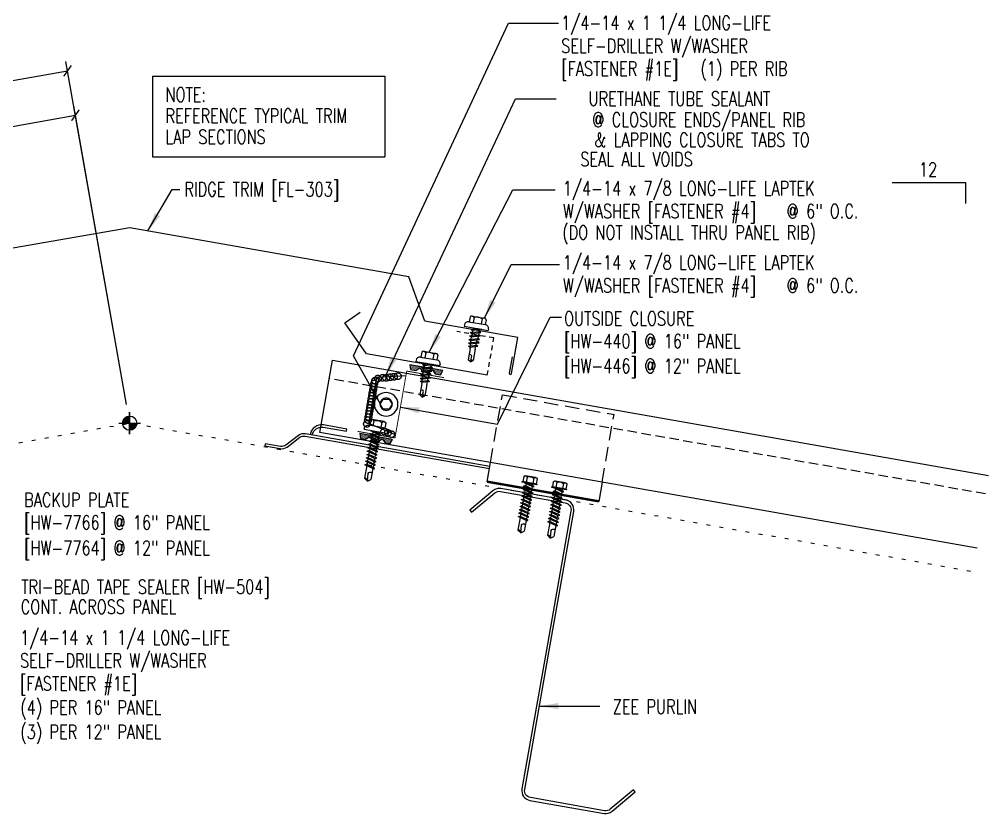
# Model space of a CAD drawing. Header units: inches. Extents: x -2 to 189, y 14 to 99.
# Drawn here: x 20.24 to 45.9, y 13.7 to 34.74 of the extents above; entities that cross this region are included whole.
import ezdxf
from ezdxf.enums import TextEntityAlignment as Align

# ---------------------------------------------------------------- set-up
doc = ezdxf.new("R2010")
doc.units = ezdxf.units.IN
doc.header["$MEASUREMENT"] = 0
for name, pattern in [('CENTER2', [1.125, 0.75, -0.125, 0.125, -0.125]), ('DASH2', [0.1875, 0.125, -0.0625]), ('DOT', [0.25, 0, -0.25]), ('HIDDEN2', [0.1875, 0.125, -0.0625])]:
    doc.linetypes.add(name, pattern=pattern)
for name, color, linetype in [('clip', 5, 'Continuous'), ('CLO', 3, 'Continuous'), ('DIM', 2, 'Continuous'), ('FASTENER', 9, 'Continuous'), ('MARK', 1, 'Continuous'), ('PANEL', 11, 'Continuous'), ('PURLIN', 1, 'Continuous'), ('SEALANT', 253, 'CENTER2'), ('SECTION', 11, 'Continuous'), ('STLA', 12, 'Continuous'), ('TAPE', 8, 'Continuous'), ('TEXT', 2, 'Continuous'), ('TRIM', 6, 'Continuous')]:
    doc.layers.add(name, color=color, linetype=linetype)
doc.styles.add('TEXT1', font='ROMANS.shx', dxfattribs={"width": 0.75, "height": 0.375})
doc.dimstyles.new('DETAIL', dxfattribs={"dimscale": 4, "dimtxt": 0.375, "dimasz": 0.0625, "dimexe": 0.0625, "dimexo": 0.125, "dimgap": 0.0625, "dimtad": 1, "dimdec": 4, "dimzin": 3, "dimdsep": 46, "dimlunit": 4, "dimtxsty": 'TEXT1', "dimblk": 'ARCHTICK', "dimcen": 0.0625, "dimclrd": 7, "dimclre": 7, "dimclrt": 2, "dimadec": 0, "dimazin": 0, "dimtfac": 0.59375, "dimtdec": 4, "dimtmove": 0, "dimatfit": 3, "dimfxl": 0, "dimfrac": 2, "dimtolj": 1, "dimtzin": 3, "dimarcsym": 0})
doc.dimstyles.new('DETAIL$7', dxfattribs={"dimscale": 4, "dimtxt": 0.375, "dimasz": 0.125, "dimexe": 0.0625, "dimexo": 0.125, "dimgap": 0.0625, "dimtad": 1, "dimdec": 4, "dimzin": 3, "dimdsep": 46, "dimlunit": 4, "dimtxsty": 'TEXT1', "dimblk": 'ARCHTICK', "dimcen": 0.0625, "dimclrd": 7, "dimclre": 7, "dimclrt": 2, "dimadec": 0, "dimazin": 0, "dimtfac": 0.59375, "dimtdec": 4, "dimtmove": 0, "dimatfit": 3, "dimfxl": 0, "dimfrac": 2, "dimtolj": 1, "dimtzin": 3, "dimarcsym": 0})

# ---------------------------------------------------------------- blocks, each defined once
blk = doc.blocks.new('_ArchTick')
at = {"color": 0, "linetype": 'ByBlock', "const_width": 0.15}
blk.add_lwpolyline([(-0.5, -0.5), (0.5, 0.5)], dxfattribs=at)
blk = doc.blocks.new('*D16')
at = {"layer": 'DEFPOINTS', "color": 0}
for p in [(21.516, 33.376), (10.919, 24.457), (23.162, 24.046)]:
    blk.add_point(p, dxfattribs=at)
at = {"layer": 'DIM', "color": 7, "lineweight": -2}
for p, q in [((23.075, 24.538), (21.473, 33.622)), ((9.713, 31.295), (21.516, 33.376)), ((10.832, 24.949), (9.669, 31.541))]:
    blk.add_line(p, q, dxfattribs=at)
at = {"layer": 'DIM', "color": 7, "lineweight": -2, "xscale": 0.25, "yscale": 0.25, "zscale": 0.25}
for p, rotation in [((21.516, 33.376), 10), ((9.713, 31.295), 190)]:
    blk.add_blockref('_ArchTick', p, dxfattribs=dict(at, rotation=rotation))
at = {"layer": 'DIM', "color": 2, "insert": (15.532, 32.802), "char_height": 0.375, "attachment_point": 5, "rotation": 10, "style": 'TEXT1'}
blk.add_mtext('\\A1;12"', dxfattribs=at)
blk = doc.blocks.new('*D17')
at = {"layer": 'DEFPOINTS', "color": 0}
for p in [(21.724, 32.201), (17.791, 25.711), (23.162, 24.046)]:
    blk.add_point(p, dxfattribs=at)
at = {"layer": 'DIM', "color": 7, "lineweight": -2}
for p, q in [((23.075, 24.538), (21.68, 32.447)), ((16.8, 31.332), (21.724, 32.201)), ((17.704, 26.203), (16.756, 31.579))]:
    blk.add_line(p, q, dxfattribs=at)
at = {"layer": 'DIM', "color": 7, "lineweight": -2, "xscale": 0.25, "yscale": 0.25, "zscale": 0.25}
for p, rotation in [((21.724, 32.201), 10), ((16.8, 31.332), 190)]:
    blk.add_blockref('_ArchTick', p, dxfattribs=dict(at, rotation=rotation))
at = {"layer": 'DIM', "color": 2, "insert": (19.18, 32.233), "char_height": 0.375, "attachment_point": 5, "rotation": 10, "style": 'TEXT1'}
blk.add_mtext('\\A1;5"', dxfattribs=at)
blk = doc.blocks.new('A$C23AA14D5')
at = {"layer": 'CLO', "const_width": 0.0239}
blk.add_lwpolyline([(2.284, 0.187), (1.299, 0.014), (0.987, 1.785), (0.002, 1.611)], dxfattribs=at)
at = {"layer": 'CLO'}
blk.add_lwpolyline([(1.285, 0.094), (1.993, 0.397), (1.776, 1.628), (1.007, 1.67)], dxfattribs=at)
blk = doc.blocks.new('*X7')
at = {"color": 0}
for p, q in [((-0.434, 0.135), (-0.434, 0.135)), ((-0.434, 0.123), (-0.434, 0.123)), ((-0.422, 0.141), (-0.422, 0.141)), ((-0.422, 0.129), (-0.422, 0.129)), ((-0.422, 0.117), (-0.422, 0.117)), ((-0.422, 0.105), (-0.422, 0.105)), ((-0.422, 0.094), (-0.422, 0.094)), ((-0.422, 0.082), (-0.422, 0.082)), ((-0.41, 0.135), (-0.41, 0.135)), ((-0.41, 0.123), (-0.41, 0.123)), ((-0.41, 0.111), (-0.41, 0.111)), ((-0.41, 0.1), (-0.41, 0.1)), ((-0.41, 0.088), (-0.41, 0.088)), ((-0.41, 0.076), (-0.41, 0.076)), ((-0.41, 0.064), (-0.41, 0.064)), ((-0.41, 0.053), (-0.41, 0.053)), ((-0.41, 0.041), (-0.41, 0.041)), ((-0.398, 0.141), (-0.398, 0.141)), ((-0.398, 0.129), (-0.398, 0.129)), ((-0.398, 0.117), (-0.398, 0.117)), ((-0.398, 0.105), (-0.398, 0.105)), ((-0.398, 0.094), (-0.398, 0.094)), ((-0.398, 0.082), (-0.398, 0.082)), ((-0.398, 0.07), (-0.398, 0.07)), ((-0.398, 0.059), (-0.398, 0.059)), ((-0.398, 0.047), (-0.398, 0.047)), ((-0.398, 0.035), (-0.398, 0.035)), ((-0.398, 0.023), (-0.398, 0.023)), ((-0.387, 0.135), (-0.387, 0.135)), ((-0.387, 0.123), (-0.387, 0.123)), ((-0.387, 0.111), (-0.387, 0.111)), ((-0.387, 0.1), (-0.387, 0.1)), ((-0.387, 0.088), (-0.387, 0.088)), ((-0.387, 0.076), (-0.387, 0.076)), ((-0.387, 0.064), (-0.387, 0.064)), ((-0.387, 0.053), (-0.387, 0.053)), ((-0.387, 0.041), (-0.387, 0.041)), ((-0.387, 0.029), (-0.387, 0.029)), ((-0.375, 0.141), (-0.375, 0.141)), ((-0.375, 0.129), (-0.375, 0.129)), ((-0.375, 0.117), (-0.375, 0.117)), ((-0.375, 0.105), (-0.375, 0.105)), ((-0.375, 0.094), (-0.375, 0.094)), ((-0.375, 0.082), (-0.375, 0.082)), ((-0.375, 0.07), (-0.375, 0.07)), ((-0.375, 0.059), (-0.375, 0.059)), ((-0.375, 0.047), (-0.375, 0.047)), ((-0.375, 0.035), (-0.375, 0.035)), ((-0.375, 0.023), (-0.375, 0.023)), ((-0.363, 0.135), (-0.363, 0.135)), ((-0.363, 0.123), (-0.363, 0.123)), ((-0.363, 0.111), (-0.363, 0.111)), ((-0.363, 0.1), (-0.363, 0.1)), ((-0.363, 0.088), (-0.363, 0.088)), ((-0.363, 0.076), (-0.363, 0.076)), ((-0.363, 0.064), (-0.363, 0.064)), ((-0.363, 0.053), (-0.363, 0.053)), ((-0.363, 0.041), (-0.363, 0.041)), ((-0.363, 0.029), (-0.363, 0.029)), ((-0.352, 0.141), (-0.352, 0.141)), ((-0.352, 0.129), (-0.352, 0.129)), ((-0.352, 0.117), (-0.352, 0.117)), ((-0.352, 0.105), (-0.352, 0.105)), ((-0.352, 0.094), (-0.352, 0.094)), ((-0.352, 0.082), (-0.352, 0.082)), ((-0.352, 0.07), (-0.352, 0.07)), ((-0.352, 0.059), (-0.352, 0.059)), ((-0.352, 0.047), (-0.352, 0.047)), ((-0.352, 0.035), (-0.352, 0.035)), ((-0.352, 0.023), (-0.352, 0.023)), ((-0.34, 0.135), (-0.34, 0.135)), ((-0.34, 0.123), (-0.34, 0.123)), ((-0.34, 0.111), (-0.34, 0.111)), ((-0.34, 0.1), (-0.34, 0.1)), ((-0.34, 0.088), (-0.34, 0.088)), ((-0.34, 0.076), (-0.34, 0.076)), ((-0.34, 0.064), (-0.34, 0.064)), ((-0.34, 0.053), (-0.34, 0.053)), ((-0.34, 0.041), (-0.34, 0.041)), ((-0.34, 0.029), (-0.34, 0.029)), ((-0.328, 0.141), (-0.328, 0.141)), ((-0.328, 0.129), (-0.328, 0.129)), ((-0.328, 0.117), (-0.328, 0.117)), ((-0.328, 0.105), (-0.328, 0.105)), ((-0.328, 0.094), (-0.328, 0.094)), ((-0.328, 0.082), (-0.328, 0.082)), ((-0.328, 0.07), (-0.328, 0.07)), ((-0.328, 0.059), (-0.328, 0.059)), ((-0.328, 0.047), (-0.328, 0.047)), ((-0.328, 0.035), (-0.328, 0.035)), ((-0.328, 0.023), (-0.328, 0.023)), ((-0.316, 0.135), (-0.316, 0.135)), ((-0.316, 0.123), (-0.316, 0.123)), ((-0.316, 0.111), (-0.316, 0.111)), ((-0.316, 0.1), (-0.316, 0.1)), ((-0.316, 0.088), (-0.316, 0.088)), ((-0.316, 0.076), (-0.316, 0.076)), ((-0.316, 0.064), (-0.316, 0.064)), ((-0.316, 0.053), (-0.316, 0.053)), ((-0.316, 0.041), (-0.316, 0.041)), ((-0.316, 0.029), (-0.316, 0.029)), ((-0.305, 0.141), (-0.305, 0.141)), ((-0.305, 0.129), (-0.305, 0.129)), ((-0.305, 0.117), (-0.305, 0.117)), ((-0.305, 0.105), (-0.305, 0.105)), ((-0.305, 0.094), (-0.305, 0.094)), ((-0.305, 0.082), (-0.305, 0.082)), ((-0.305, 0.07), (-0.305, 0.07)), ((-0.305, 0.059), (-0.305, 0.059)), ((-0.305, 0.047), (-0.305, 0.047)), ((-0.305, 0.035), (-0.305, 0.035)), ((-0.305, 0.023), (-0.305, 0.023)), ((-0.293, 0.135), (-0.293, 0.135)), ((-0.293, 0.123), (-0.293, 0.123)), ((-0.293, 0.111), (-0.293, 0.111)), ((-0.293, 0.1), (-0.293, 0.1)), ((-0.293, 0.088), (-0.293, 0.088)), ((-0.293, 0.076), (-0.293, 0.076)), ((-0.293, 0.064), (-0.293, 0.064)), ((-0.293, 0.053), (-0.293, 0.053)), ((-0.293, 0.041), (-0.293, 0.041)), ((-0.293, 0.029), (-0.293, 0.029)), ((-0.281, 0.141), (-0.281, 0.141)), ((-0.281, 0.129), (-0.281, 0.129)), ((-0.281, 0.117), (-0.281, 0.117)), ((-0.281, 0.105), (-0.281, 0.105)), ((-0.281, 0.094), (-0.281, 0.094)), ((-0.281, 0.082), (-0.281, 0.082)), ((-0.281, 0.07), (-0.281, 0.07)), ((-0.281, 0.059), (-0.281, 0.059)), ((-0.281, 0.047), (-0.281, 0.047)), ((-0.281, 0.035), (-0.281, 0.035)), ((-0.281, 0.023), (-0.281, 0.023)), ((-0.27, 0.135), (-0.27, 0.135)), ((-0.27, 0.123), (-0.27, 0.123)), ((-0.27, 0.111), (-0.27, 0.111)), ((-0.27, 0.1), (-0.27, 0.1)), ((-0.27, 0.088), (-0.27, 0.088)), ((-0.27, 0.076), (-0.27, 0.076)), ((-0.27, 0.064), (-0.27, 0.064)), ((-0.27, 0.053), (-0.27, 0.053)), ((-0.27, 0.041), (-0.27, 0.041)), ((-0.27, 0.029), (-0.27, 0.029)), ((-0.258, 0.141), (-0.258, 0.141)), ((-0.258, 0.129), (-0.258, 0.129)), ((-0.258, 0.117), (-0.258, 0.117)), ((-0.258, 0.105), (-0.258, 0.105)), ((-0.258, 0.094), (-0.258, 0.094)), ((-0.258, 0.082), (-0.258, 0.082)), ((-0.258, 0.07), (-0.258, 0.07)), ((-0.258, 0.059), (-0.258, 0.059)), ((-0.258, 0.047), (-0.258, 0.047)), ((-0.258, 0.035), (-0.258, 0.035)), ((-0.258, 0.023), (-0.258, 0.023)), ((-0.246, 0.135), (-0.246, 0.135)), ((-0.246, 0.123), (-0.246, 0.123)), ((-0.246, 0.111), (-0.246, 0.111)), ((-0.246, 0.1), (-0.246, 0.1)), ((-0.246, 0.088), (-0.246, 0.088)), ((-0.246, 0.076), (-0.246, 0.076)), ((-0.246, 0.064), (-0.246, 0.064)), ((-0.246, 0.053), (-0.246, 0.053)), ((-0.246, 0.041), (-0.246, 0.041)), ((-0.234, 0.141), (-0.234, 0.141)), ((-0.234, 0.129), (-0.234, 0.129)), ((-0.234, 0.117), (-0.234, 0.117)), ((-0.234, 0.105), (-0.234, 0.105)), ((-0.234, 0.094), (-0.234, 0.094)), ((-0.234, 0.082), (-0.234, 0.082)), ((-0.234, 0.07), (-0.234, 0.07)), ((-0.234, 0.059), (-0.234, 0.059)), ((-0.234, 0.047), (-0.234, 0.047)), ((-0.223, 0.135), (-0.223, 0.135)), ((-0.223, 0.123), (-0.223, 0.123)), ((-0.223, 0.111), (-0.223, 0.111)), ((-0.223, 0.1), (-0.223, 0.1)), ((-0.223, 0.088), (-0.223, 0.088)), ((-0.223, 0.076), (-0.223, 0.076)), ((-0.223, 0.064), (-0.223, 0.064)), ((-0.211, 0.141), (-0.211, 0.141)), ((-0.211, 0.129), (-0.211, 0.129)), ((-0.211, 0.117), (-0.211, 0.117)), ((-0.211, 0.105), (-0.211, 0.105)), ((-0.211, 0.094), (-0.211, 0.094)), ((-0.211, 0.082), (-0.211, 0.082)), ((-0.211, 0.07), (-0.211, 0.07)), ((-0.199, 0.135), (-0.199, 0.135)), ((-0.199, 0.123), (-0.199, 0.123)), ((-0.199, 0.111), (-0.199, 0.111)), ((-0.199, 0.1), (-0.199, 0.1)), ((-0.199, 0.088), (-0.199, 0.088)), ((-0.188, 0.141), (-0.188, 0.141)), ((-0.188, 0.129), (-0.188, 0.129)), ((-0.188, 0.117), (-0.188, 0.117)), ((-0.188, 0.105), (-0.188, 0.105)), ((-0.188, 0.094), (-0.188, 0.094)), ((-0.176, 0.135), (-0.176, 0.135)), ((-0.176, 0.123), (-0.176, 0.123)), ((-0.176, 0.111), (-0.176, 0.111)), ((-0.164, 0.141), (-0.164, 0.141)), ((-0.164, 0.129), (-0.164, 0.129)), ((-0.164, 0.117), (-0.164, 0.117)), ((-0.164, 0.105), (-0.164, 0.105)), ((-0.152, 0.135), (-0.152, 0.135)), ((-0.152, 0.123), (-0.152, 0.123)), ((-0.152, 0.111), (-0.152, 0.111)), ((-0.152, 0.1), (-0.152, 0.1)), ((-0.141, 0.141), (-0.141, 0.141)), ((-0.141, 0.129), (-0.141, 0.129)), ((-0.141, 0.117), (-0.141, 0.117)), ((-0.141, 0.105), (-0.141, 0.105)), ((-0.141, 0.094), (-0.141, 0.094)), ((-0.141, 0.082), (-0.141, 0.082)), ((-0.129, 0.135), (-0.129, 0.135)), ((-0.129, 0.123), (-0.129, 0.123)), ((-0.129, 0.111), (-0.129, 0.111)), ((-0.129, 0.1), (-0.129, 0.1)), ((-0.129, 0.088), (-0.129, 0.088)), ((-0.129, 0.076), (-0.129, 0.076)), ((-0.117, 0.141), (-0.117, 0.141)), ((-0.117, 0.129), (-0.117, 0.129)), ((-0.117, 0.117), (-0.117, 0.117)), ((-0.117, 0.105), (-0.117, 0.105)), ((-0.117, 0.094), (-0.117, 0.094)), ((-0.117, 0.082), (-0.117, 0.082)), ((-0.117, 0.07), (-0.117, 0.07)), ((-0.117, 0.059), (-0.117, 0.059)), ((-0.105, 0.135), (-0.105, 0.135)), ((-0.105, 0.123), (-0.105, 0.123)), ((-0.105, 0.111), (-0.105, 0.111)), ((-0.105, 0.1), (-0.105, 0.1)), ((-0.105, 0.088), (-0.105, 0.088)), ((-0.105, 0.076), (-0.105, 0.076)), ((-0.105, 0.064), (-0.105, 0.064)), ((-0.105, 0.053), (-0.105, 0.053)), ((-0.094, 0.141), (-0.094, 0.141)), ((-0.094, 0.129), (-0.094, 0.129)), ((-0.094, 0.117), (-0.094, 0.117)), ((-0.094, 0.105), (-0.094, 0.105)), ((-0.094, 0.094), (-0.094, 0.094)), ((-0.094, 0.082), (-0.094, 0.082)), ((-0.094, 0.07), (-0.094, 0.07)), ((-0.094, 0.059), (-0.094, 0.059)), ((-0.094, 0.047), (-0.094, 0.047)), ((-0.094, 0.035), (-0.094, 0.035)), ((-0.082, 0.135), (-0.082, 0.135)), ((-0.082, 0.123), (-0.082, 0.123)), ((-0.082, 0.111), (-0.082, 0.111)), ((-0.082, 0.1), (-0.082, 0.1)), ((-0.082, 0.088), (-0.082, 0.088)), ((-0.082, 0.076), (-0.082, 0.076)), ((-0.082, 0.064), (-0.082, 0.064)), ((-0.082, 0.053), (-0.082, 0.053)), ((-0.082, 0.041), (-0.082, 0.041)), ((-0.082, 0.029), (-0.082, 0.029)), ((-0.07, 0.141), (-0.07, 0.141)), ((-0.07, 0.129), (-0.07, 0.129)), ((-0.07, 0.117), (-0.07, 0.117)), ((-0.07, 0.105), (-0.07, 0.105)), ((-0.07, 0.094), (-0.07, 0.094)), ((-0.07, 0.082), (-0.07, 0.082)), ((-0.07, 0.07), (-0.07, 0.07)), ((-0.07, 0.059), (-0.07, 0.059)), ((-0.07, 0.047), (-0.07, 0.047)), ((-0.07, 0.035), (-0.07, 0.035)), ((-0.07, 0.023), (-0.07, 0.023)), ((-0.059, 0.135), (-0.059, 0.135)), ((-0.059, 0.123), (-0.059, 0.123)), ((-0.059, 0.111), (-0.059, 0.111)), ((-0.059, 0.1), (-0.059, 0.1)), ((-0.059, 0.088), (-0.059, 0.088)), ((-0.059, 0.076), (-0.059, 0.076)), ((-0.059, 0.064), (-0.059, 0.064)), ((-0.059, 0.053), (-0.059, 0.053)), ((-0.059, 0.041), (-0.059, 0.041)), ((-0.059, 0.029), (-0.059, 0.029)), ((-0.047, 0.141), (-0.047, 0.141)), ((-0.047, 0.129), (-0.047, 0.129)), ((-0.047, 0.117), (-0.047, 0.117)), ((-0.047, 0.105), (-0.047, 0.105)), ((-0.047, 0.094), (-0.047, 0.094)), ((-0.047, 0.082), (-0.047, 0.082)), ((-0.047, 0.07), (-0.047, 0.07)), ((-0.047, 0.059), (-0.047, 0.059)), ((-0.047, 0.047), (-0.047, 0.047)), ((-0.047, 0.035), (-0.047, 0.035)), ((-0.047, 0.023), (-0.047, 0.023)), ((-0.035, 0.135), (-0.035, 0.135)), ((-0.035, 0.123), (-0.035, 0.123)), ((-0.035, 0.111), (-0.035, 0.111)), ((-0.035, 0.1), (-0.035, 0.1)), ((-0.035, 0.088), (-0.035, 0.088)), ((-0.035, 0.076), (-0.035, 0.076)), ((-0.035, 0.064), (-0.035, 0.064)), ((-0.035, 0.053), (-0.035, 0.053)), ((-0.035, 0.041), (-0.035, 0.041)), ((-0.035, 0.029), (-0.035, 0.029)), ((-0.023, 0.141), (-0.023, 0.141)), ((-0.023, 0.129), (-0.023, 0.129)), ((-0.023, 0.117), (-0.023, 0.117)), ((-0.023, 0.105), (-0.023, 0.105)), ((-0.023, 0.094), (-0.023, 0.094)), ((-0.023, 0.082), (-0.023, 0.082)), ((-0.023, 0.07), (-0.023, 0.07)), ((-0.023, 0.059), (-0.023, 0.059)), ((-0.023, 0.047), (-0.023, 0.047)), ((-0.023, 0.035), (-0.023, 0.035)), ((-0.023, 0.023), (-0.023, 0.023)), ((-0.012, 0.135), (-0.012, 0.135)), ((-0.012, 0.123), (-0.012, 0.123)), ((-0.012, 0.111), (-0.012, 0.111)), ((-0.012, 0.1), (-0.012, 0.1)), ((-0.012, 0.088), (-0.012, 0.088)), ((-0.012, 0.076), (-0.012, 0.076)), ((-0.012, 0.064), (-0.012, 0.064)), ((-0.012, 0.053), (-0.012, 0.053)), ((-0.012, 0.041), (-0.012, 0.041)), ((-0.012, 0.029), (-0.012, 0.029)), ((0, 0.141), (0, 0.141)), ((0, 0.129), (0, 0.129)), ((0, 0.117), (0, 0.117)), ((0, 0.105), (0, 0.105)), ((0, 0.094), (0, 0.094)), ((0, 0.082), (0, 0.082)), ((0, 0.07), (0, 0.07)), ((0, 0.059), (0, 0.059)), ((0, 0.047), (0, 0.047)), ((0, 0.035), (0, 0.035)), ((0, 0.023), (0, 0.023)), ((0.012, 0.135), (0.012, 0.135)), ((0.012, 0.123), (0.012, 0.123)), ((0.012, 0.111), (0.012, 0.111)), ((0.012, 0.1), (0.012, 0.1)), ((0.012, 0.088), (0.012, 0.088)), ((0.012, 0.076), (0.012, 0.076)), ((0.012, 0.064), (0.012, 0.064)), ((0.012, 0.053), (0.012, 0.053)), ((0.012, 0.041), (0.012, 0.041)), ((0.012, 0.029), (0.012, 0.029)), ((0.023, 0.141), (0.023, 0.141)), ((0.023, 0.129), (0.023, 0.129)), ((0.023, 0.117), (0.023, 0.117)), ((0.023, 0.105), (0.023, 0.105)), ((0.023, 0.094), (0.023, 0.094)), ((0.023, 0.082), (0.023, 0.082)), ((0.023, 0.07), (0.023, 0.07)), ((0.023, 0.059), (0.023, 0.059)), ((0.023, 0.047), (0.023, 0.047)), ((0.023, 0.035), (0.023, 0.035)), ((0.023, 0.023), (0.023, 0.023)), ((0.035, 0.135), (0.035, 0.135)), ((0.035, 0.123), (0.035, 0.123)), ((0.035, 0.111), (0.035, 0.111)), ((0.035, 0.1), (0.035, 0.1)), ((0.035, 0.088), (0.035, 0.088)), ((0.035, 0.076), (0.035, 0.076)), ((0.035, 0.064), (0.035, 0.064)), ((0.035, 0.053), (0.035, 0.053)), ((0.035, 0.041), (0.035, 0.041)), ((0.035, 0.029), (0.035, 0.029)), ((0.047, 0.141), (0.047, 0.141)), ((0.047, 0.129), (0.047, 0.129)), ((0.047, 0.117), (0.047, 0.117)), ((0.047, 0.105), (0.047, 0.105)), ((0.047, 0.094), (0.047, 0.094)), ((0.047, 0.082), (0.047, 0.082)), ((0.047, 0.07), (0.047, 0.07)), ((0.047, 0.059), (0.047, 0.059)), ((0.047, 0.047), (0.047, 0.047)), ((0.047, 0.035), (0.047, 0.035)), ((0.047, 0.023), (0.047, 0.023)), ((0.059, 0.135), (0.059, 0.135)), ((0.059, 0.123), (0.059, 0.123)), ((0.059, 0.111), (0.059, 0.111)), ((0.059, 0.1), (0.059, 0.1)), ((0.059, 0.088), (0.059, 0.088)), ((0.059, 0.076), (0.059, 0.076)), ((0.059, 0.064), (0.059, 0.064)), ((0.059, 0.053), (0.059, 0.053)), ((0.059, 0.041), (0.059, 0.041)), ((0.059, 0.029), (0.059, 0.029)), ((0.07, 0.141), (0.07, 0.141)), ((0.07, 0.129), (0.07, 0.129)), ((0.07, 0.117), (0.07, 0.117)), ((0.07, 0.105), (0.07, 0.105)), ((0.07, 0.094), (0.07, 0.094)), ((0.07, 0.082), (0.07, 0.082)), ((0.07, 0.07), (0.07, 0.07)), ((0.07, 0.059), (0.07, 0.059)), ((0.07, 0.047), (0.07, 0.047)), ((0.07, 0.035), (0.07, 0.035)), ((0.07, 0.023), (0.07, 0.023)), ((0.082, 0.135), (0.082, 0.135)), ((0.082, 0.123), (0.082, 0.123)), ((0.082, 0.111), (0.082, 0.111)), ((0.082, 0.1), (0.082, 0.1)), ((0.082, 0.088), (0.082, 0.088)), ((0.082, 0.076), (0.082, 0.076)), ((0.082, 0.064), (0.082, 0.064)), ((0.082, 0.053), (0.082, 0.053)), ((0.082, 0.041), (0.082, 0.041)), ((0.082, 0.029), (0.082, 0.029)), ((0.094, 0.141), (0.094, 0.141)), ((0.094, 0.129), (0.094, 0.129)), ((0.094, 0.117), (0.094, 0.117)), ((0.094, 0.105), (0.094, 0.105)), ((0.094, 0.094), (0.094, 0.094)), ((0.094, 0.082), (0.094, 0.082)), ((0.094, 0.07), (0.094, 0.07)), ((0.094, 0.059), (0.094, 0.059)), ((0.094, 0.047), (0.094, 0.047)), ((0.094, 0.035), (0.094, 0.035)), ((0.105, 0.135), (0.105, 0.135)), ((0.105, 0.123), (0.105, 0.123)), ((0.105, 0.111), (0.105, 0.111)), ((0.105, 0.1), (0.105, 0.1)), ((0.105, 0.088), (0.105, 0.088)), ((0.105, 0.076), (0.105, 0.076)), ((0.105, 0.064), (0.105, 0.064)), ((0.105, 0.053), (0.105, 0.053)), ((0.117, 0.141), (0.117, 0.141)), ((0.117, 0.129), (0.117, 0.129)), ((0.117, 0.117), (0.117, 0.117)), ((0.117, 0.105), (0.117, 0.105)), ((0.117, 0.094), (0.117, 0.094)), ((0.117, 0.082), (0.117, 0.082)), ((0.117, 0.07), (0.117, 0.07)), ((0.117, 0.059), (0.117, 0.059)), ((0.129, 0.135), (0.129, 0.135)), ((0.129, 0.123), (0.129, 0.123)), ((0.129, 0.111), (0.129, 0.111)), ((0.129, 0.1), (0.129, 0.1)), ((0.129, 0.088), (0.129, 0.088)), ((0.129, 0.076), (0.129, 0.076)), ((0.141, 0.141), (0.141, 0.141)), ((0.141, 0.129), (0.141, 0.129)), ((0.141, 0.117), (0.141, 0.117)), ((0.141, 0.105), (0.141, 0.105)), ((0.141, 0.094), (0.141, 0.094)), ((0.141, 0.082), (0.141, 0.082)), ((0.152, 0.135), (0.152, 0.135)), ((0.152, 0.123), (0.152, 0.123)), ((0.152, 0.111), (0.152, 0.111)), ((0.152, 0.1), (0.152, 0.1)), ((0.164, 0.141), (0.164, 0.141)), ((0.164, 0.129), (0.164, 0.129)), ((0.164, 0.117), (0.164, 0.117)), ((0.164, 0.105), (0.164, 0.105)), ((0.176, 0.135), (0.176, 0.135)), ((0.176, 0.123), (0.176, 0.123)), ((0.176, 0.111), (0.176, 0.111)), ((0.188, 0.141), (0.188, 0.141)), ((0.188, 0.129), (0.188, 0.129)), ((0.188, 0.117), (0.188, 0.117)), ((0.188, 0.105), (0.188, 0.105)), ((0.188, 0.094), (0.188, 0.094)), ((0.199, 0.135), (0.199, 0.135)), ((0.199, 0.123), (0.199, 0.123)), ((0.199, 0.111), (0.199, 0.111)), ((0.199, 0.1), (0.199, 0.1)), ((0.199, 0.088), (0.199, 0.088)), ((0.211, 0.141), (0.211, 0.141)), ((0.211, 0.129), (0.211, 0.129)), ((0.211, 0.117), (0.211, 0.117)), ((0.211, 0.105), (0.211, 0.105)), ((0.211, 0.094), (0.211, 0.094)), ((0.211, 0.082), (0.211, 0.082)), ((0.211, 0.07), (0.211, 0.07)), ((0.223, 0.135), (0.223, 0.135)), ((0.223, 0.123), (0.223, 0.123)), ((0.223, 0.111), (0.223, 0.111)), ((0.223, 0.1), (0.223, 0.1)), ((0.223, 0.088), (0.223, 0.088)), ((0.223, 0.076), (0.223, 0.076)), ((0.223, 0.064), (0.223, 0.064)), ((0.234, 0.141), (0.234, 0.141)), ((0.234, 0.129), (0.234, 0.129)), ((0.234, 0.117), (0.234, 0.117)), ((0.234, 0.105), (0.234, 0.105)), ((0.234, 0.094), (0.234, 0.094)), ((0.234, 0.082), (0.234, 0.082)), ((0.234, 0.07), (0.234, 0.07)), ((0.234, 0.059), (0.234, 0.059)), ((0.234, 0.047), (0.234, 0.047)), ((0.246, 0.135), (0.246, 0.135)), ((0.246, 0.123), (0.246, 0.123)), ((0.246, 0.111), (0.246, 0.111)), ((0.246, 0.1), (0.246, 0.1)), ((0.246, 0.088), (0.246, 0.088)), ((0.246, 0.076), (0.246, 0.076)), ((0.246, 0.064), (0.246, 0.064)), ((0.246, 0.053), (0.246, 0.053)), ((0.246, 0.041), (0.246, 0.041)), ((0.258, 0.141), (0.258, 0.141)), ((0.258, 0.129), (0.258, 0.129)), ((0.258, 0.117), (0.258, 0.117)), ((0.258, 0.105), (0.258, 0.105)), ((0.258, 0.094), (0.258, 0.094)), ((0.258, 0.082), (0.258, 0.082)), ((0.258, 0.07), (0.258, 0.07)), ((0.258, 0.059), (0.258, 0.059)), ((0.258, 0.047), (0.258, 0.047)), ((0.258, 0.035), (0.258, 0.035)), ((0.258, 0.023), (0.258, 0.023)), ((0.27, 0.135), (0.27, 0.135)), ((0.27, 0.123), (0.27, 0.123)), ((0.27, 0.111), (0.27, 0.111)), ((0.27, 0.1), (0.27, 0.1)), ((0.27, 0.088), (0.27, 0.088)), ((0.27, 0.076), (0.27, 0.076)), ((0.27, 0.064), (0.27, 0.064)), ((0.27, 0.053), (0.27, 0.053)), ((0.27, 0.041), (0.27, 0.041)), ((0.27, 0.029), (0.27, 0.029)), ((0.281, 0.141), (0.281, 0.141)), ((0.281, 0.129), (0.281, 0.129)), ((0.281, 0.117), (0.281, 0.117)), ((0.281, 0.105), (0.281, 0.105)), ((0.281, 0.094), (0.281, 0.094)), ((0.281, 0.082), (0.281, 0.082)), ((0.281, 0.07), (0.281, 0.07)), ((0.281, 0.059), (0.281, 0.059)), ((0.281, 0.047), (0.281, 0.047)), ((0.281, 0.035), (0.281, 0.035)), ((0.281, 0.023), (0.281, 0.023)), ((0.293, 0.135), (0.293, 0.135)), ((0.293, 0.123), (0.293, 0.123)), ((0.293, 0.111), (0.293, 0.111)), ((0.293, 0.1), (0.293, 0.1)), ((0.293, 0.088), (0.293, 0.088)), ((0.293, 0.076), (0.293, 0.076)), ((0.293, 0.064), (0.293, 0.064)), ((0.293, 0.053), (0.293, 0.053)), ((0.293, 0.041), (0.293, 0.041)), ((0.293, 0.029), (0.293, 0.029)), ((0.305, 0.141), (0.305, 0.141)), ((0.305, 0.129), (0.305, 0.129)), ((0.305, 0.117), (0.305, 0.117)), ((0.305, 0.105), (0.305, 0.105)), ((0.305, 0.094), (0.305, 0.094)), ((0.305, 0.082), (0.305, 0.082)), ((0.305, 0.07), (0.305, 0.07)), ((0.305, 0.059), (0.305, 0.059)), ((0.305, 0.047), (0.305, 0.047)), ((0.305, 0.035), (0.305, 0.035)), ((0.305, 0.023), (0.305, 0.023)), ((0.316, 0.135), (0.316, 0.135)), ((0.316, 0.123), (0.316, 0.123)), ((0.316, 0.111), (0.316, 0.111)), ((0.316, 0.1), (0.316, 0.1)), ((0.316, 0.088), (0.316, 0.088)), ((0.316, 0.076), (0.316, 0.076)), ((0.316, 0.064), (0.316, 0.064)), ((0.316, 0.053), (0.316, 0.053)), ((0.316, 0.041), (0.316, 0.041)), ((0.316, 0.029), (0.316, 0.029)), ((0.328, 0.141), (0.328, 0.141)), ((0.328, 0.129), (0.328, 0.129)), ((0.328, 0.117), (0.328, 0.117)), ((0.328, 0.105), (0.328, 0.105)), ((0.328, 0.094), (0.328, 0.094)), ((0.328, 0.082), (0.328, 0.082)), ((0.328, 0.07), (0.328, 0.07)), ((0.328, 0.059), (0.328, 0.059)), ((0.328, 0.047), (0.328, 0.047)), ((0.328, 0.035), (0.328, 0.035)), ((0.328, 0.023), (0.328, 0.023)), ((0.34, 0.135), (0.34, 0.135)), ((0.34, 0.123), (0.34, 0.123)), ((0.34, 0.111), (0.34, 0.111)), ((0.34, 0.1), (0.34, 0.1)), ((0.34, 0.088), (0.34, 0.088)), ((0.34, 0.076), (0.34, 0.076)), ((0.34, 0.064), (0.34, 0.064)), ((0.34, 0.053), (0.34, 0.053)), ((0.34, 0.041), (0.34, 0.041)), ((0.34, 0.029), (0.34, 0.029)), ((0.352, 0.141), (0.352, 0.141)), ((0.352, 0.129), (0.352, 0.129)), ((0.352, 0.117), (0.352, 0.117)), ((0.352, 0.105), (0.352, 0.105)), ((0.352, 0.094), (0.352, 0.094)), ((0.352, 0.082), (0.352, 0.082)), ((0.352, 0.07), (0.352, 0.07)), ((0.352, 0.059), (0.352, 0.059)), ((0.352, 0.047), (0.352, 0.047)), ((0.352, 0.035), (0.352, 0.035)), ((0.352, 0.023), (0.352, 0.023)), ((0.363, 0.135), (0.363, 0.135)), ((0.363, 0.123), (0.363, 0.123)), ((0.363, 0.111), (0.363, 0.111)), ((0.363, 0.1), (0.363, 0.1)), ((0.363, 0.088), (0.363, 0.088)), ((0.363, 0.076), (0.363, 0.076)), ((0.363, 0.064), (0.363, 0.064)), ((0.363, 0.053), (0.363, 0.053)), ((0.363, 0.041), (0.363, 0.041)), ((0.363, 0.029), (0.363, 0.029)), ((0.375, 0.141), (0.375, 0.141)), ((0.375, 0.129), (0.375, 0.129)), ((0.375, 0.117), (0.375, 0.117)), ((0.375, 0.105), (0.375, 0.105)), ((0.375, 0.094), (0.375, 0.094)), ((0.375, 0.082), (0.375, 0.082)), ((0.375, 0.07), (0.375, 0.07)), ((0.375, 0.059), (0.375, 0.059)), ((0.375, 0.047), (0.375, 0.047)), ((0.375, 0.035), (0.375, 0.035)), ((0.375, 0.023), (0.375, 0.023)), ((0.387, 0.135), (0.387, 0.135)), ((0.387, 0.123), (0.387, 0.123)), ((0.387, 0.111), (0.387, 0.111)), ((0.387, 0.1), (0.387, 0.1)), ((0.387, 0.088), (0.387, 0.088)), ((0.387, 0.076), (0.387, 0.076)), ((0.387, 0.064), (0.387, 0.064)), ((0.387, 0.053), (0.387, 0.053)), ((0.387, 0.041), (0.387, 0.041)), ((0.387, 0.029), (0.387, 0.029)), ((0.398, 0.141), (0.398, 0.141)), ((0.398, 0.129), (0.398, 0.129)), ((0.398, 0.117), (0.398, 0.117)), ((0.398, 0.105), (0.398, 0.105)), ((0.398, 0.094), (0.398, 0.094)), ((0.398, 0.082), (0.398, 0.082)), ((0.398, 0.07), (0.398, 0.07)), ((0.398, 0.059), (0.398, 0.059)), ((0.398, 0.047), (0.398, 0.047)), ((0.398, 0.035), (0.398, 0.035)), ((0.398, 0.023), (0.398, 0.023)), ((0.41, 0.135), (0.41, 0.135)), ((0.41, 0.123), (0.41, 0.123)), ((0.41, 0.111), (0.41, 0.111)), ((0.41, 0.1), (0.41, 0.1)), ((0.41, 0.088), (0.41, 0.088)), ((0.41, 0.076), (0.41, 0.076)), ((0.41, 0.064), (0.41, 0.064)), ((0.41, 0.053), (0.41, 0.053)), ((0.41, 0.041), (0.41, 0.041)), ((0.422, 0.141), (0.422, 0.141)), ((0.422, 0.129), (0.422, 0.129)), ((0.422, 0.117), (0.422, 0.117)), ((0.422, 0.105), (0.422, 0.105)), ((0.422, 0.094), (0.422, 0.094)), ((0.422, 0.082), (0.422, 0.082)), ((0.434, 0.135), (0.434, 0.135)), ((0.434, 0.123), (0.434, 0.123))]:
    blk.add_line(p, q, dxfattribs=at)
blk = doc.blocks.new('MB_DBTAP')
at = {"layer": 'TAPE', "color": 9}
blk.add_lwpolyline([(-0.403, 0.018), (-0.442, 0.141), (0.442, 0.141), (0.403, 0.018), (0.26, 0.018), (0.17, 0.109), (0.079, 0.018), (0, 0.018), (-0.079, 0.018), (-0.17, 0.109), (-0.26, 0.018)], close=True, dxfattribs=at)
at = {"layer": 'TAPE', "color": 251}
blk.add_blockref('*X7', (0, 0), dxfattribs=at)
blk = doc.blocks.new('MB_516W')
blk.add_lwpolyline([(-0.078, 0.135), (-0.156, 0), (-0.078, -0.135), (0.078, -0.135), (0.156, 0), (0.078, 0.135)], close=True)
for radius in [0.312, 0.166]:
    blk.add_circle((0, 0), radius)
blk = doc.blocks.new('fz5')
at = {"layer": 'FASTENER'}
for p, q in [((-0.217, 0.305), (-0.217, 0.171)), ((-0.163, 0.337), (0.159, 0.337)), ((-0.108, 0.305), (-0.108, 0.171)), ((0.105, 0.305), (0.105, 0.171)), ((0.214, 0.305), (0.214, 0.171)), ((-0.326, 0.071), (-0.326, 0.037)), ((-0.326, 0.037), (0.322, 0.037)), ((-0.226, 0.171), (0.214, 0.171)), ((-0.141, -0.014), (0.037, 0.037)), ((-0.105, -0.034), (0.137, 0.035)), ((-0.088, 0.037), (-0.088, 0.001)), ((-0.088, 0.037), (0.085, 0.037)), ((0.085, 0.037), (0.134, 0.037)), ((0.085, 0.02), (0.085, -0.041)), ((0.137, 0.035), (0.134, 0.037)), ((0.322, 0.071), (0.322, 0.037)), ((-0.105, -0.034), (-0.141, -0.014)), ((-0.141, -0.105), (0.102, -0.036)), ((-0.105, -0.125), (-0.141, -0.105)), ((-0.141, -0.196), (0.102, -0.127)), ((-0.105, -0.216), (-0.141, -0.196)), ((-0.141, -0.287), (0.102, -0.217)), ((-0.105, -0.125), (0.137, -0.056)), ((-0.105, -0.216), (0.137, -0.147)), ((-0.105, -0.307), (0.137, -0.238)), ((-0.088, -0.029), (-0.088, -0.09)), ((-0.088, -0.12), (-0.088, -0.181)), ((-0.084, -0.27), (-0.088, -0.211)), ((0.077, -0.315), (0.082, -0.253)), ((0.084, -0.223), (0.085, -0.211)), ((0.085, -0.071), (0.085, -0.131)), ((0.085, -0.162), (0.085, -0.211)), ((0.137, -0.056), (0.102, -0.036)), ((0.137, -0.147), (0.102, -0.127)), ((0.137, -0.238), (0.102, -0.217)), ((-0.105, -0.307), (-0.141, -0.287)), ((-0.141, -0.378), (0.102, -0.308)), ((-0.105, -0.398), (-0.141, -0.378)), ((-0.122, -0.463), (0.089, -0.403)), ((-0.086, -0.483), (-0.122, -0.463)), ((-0.105, -0.398), (0.137, -0.328)), ((-0.086, -0.483), (0.124, -0.423)), ((-0.078, -0.36), (-0.082, -0.3)), ((-0.071, -0.449), (-0.075, -0.389)), ((-0.066, -0.516), (-0.069, -0.478)), ((0.063, -0.515), (0.068, -0.439)), ((0.071, -0.408), (0.075, -0.346)), ((0.124, -0.423), (0.089, -0.403)), ((0.137, -0.328), (0.102, -0.308)), ((-0.066, -0.516), (-0.066, -0.82)), ((-0.003, -0.854), (0.009, -0.714)), ((0.063, -0.516), (0.063, -0.82)), ((-0.002, -0.866), (-0.066, -0.82)), ((-0.002, -0.866), (0.063, -0.82))]:
    blk.add_line(p, q, dxfattribs=at)
for centre, radius, start, end in [((-0.163, 0.274), 0.0628, 29.8754, 150.1246), ((-0.002, 0.141), 0.196, 56.9974, 123.0026), ((0.159, 0.274), 0.0628, 29.8754, 150.1246), ((-0.226, 0.071), 0.1, 90, 180), ((0.222, 0.071), 0.1, 0, 90), ((-0.036, -0.723), 0.0461, 11.1445, 130.906), ((0.073, -0.516), 0.01, 175.9484, 180), ((0.039, -0.855), 0.0422, 55.4585, 194.8454)]:
    blk.add_arc(centre, radius, start, end, dxfattribs=at)
blk = doc.blocks.new('slopr1')
at = {"layer": 'MARK', "color": 6}
blk.add_lwpolyline([(0, 0), (0, 0.1368), (-0.4871, 0.1368)], dxfattribs=at)
at = {"layer": 'MARK', "color": 2, "style": 'TEXT1', "width": 0.75}
blk.add_text('12', height=0.09375, dxfattribs=at).set_placement((-0.3095, 0.1779))
blk.add_attdef('SLOPR1', (0.0415, 0.0243), '', height=0.0938, dxfattribs=at)
blk = doc.blocks.new('FD-F4')
at = {"layer": 'TEXT', "style": 'TEXT1', "width": 0.75}
for s, p in [('1/4-14 x 7/8 LONG-LIFE LAPTEK', (0.0047, -0.0408)), ('W/WASHER [FASTENER #4]', (0.0047, -0.1926))]:
    blk.add_text(s, height=0.09375, dxfattribs=at).set_placement(p)
blk.add_attdef('(QUANTITY)', (1.4847, -0.1926), '', height=0.0938, dxfattribs=at)
at = {"layer": 'TEXT', "style": 'TEXT1', "flags": 1}
for tag, p in [('Color', (0.0624, -0.4349)), ('Calc', (0.0624, -0.4349)), ('Opt1', (0.0624, -0.4349)), ('Opt2', (0.0624, -0.4349)), ('Opt3', (0.0624, -0.4349)), ('Description', (0.0624, -0.4349)), ('Multiple', (0.0624, -0.4349)), ('Part', (0.0624, -0.4349)), ('Spare1', (0.0624, -0.6224)), ('Spare2', (0.0624, -0.6224)), ('Spare3', (0.0624, -0.6224)), ('Spare4', (0.0624, -0.6224)), ('Spare5', (0.0624, -0.6224)), ('Spare6', (0.0624, -0.6224)), ('Spare7', (0.0624, -0.6224)), ('Spare8', (0.0624, -0.6224)), ('Spare9', (0.0624, -0.6224)), ('Spare10', (0.0624, -0.6224))]:
    blk.add_attdef(tag, p, '', height=0.0938, dxfattribs=at)
blk = doc.blocks.new('A$C30686E82')
for p, q in [((-2.715, 0.761), (3.437, 0.761)), ((-2.715, 0.761), (-2.715, -1.379)), ((3.437, 0.761), (3.437, -1.379)), ((-2.715, -1.379), (3.437, -1.379))]:
    blk.add_line(p, q)
at = {"layer": 'TEXT', "style": 'TEXT1', "width": 0.75}
for s, p in [('NOTE:', (-2.368, 0.081)), ('REFERENCE TYPICAL TRIM', (-2.368, -0.477)), ('LAP SECTIONS', (-2.368, -1.035))]:
    blk.add_text(s, height=0.375, dxfattribs=at).set_placement(p)
blk = doc.blocks.new('wp')
at = {"layer": 'SECTION'}
for p, q in [((0, -0.0958), (0, 0.0958)), ((-0.0958, 0), (0.0958, 0))]:
    blk.add_line(p, q, dxfattribs=at)
at = {"layer": 'SECTION', "const_width": 0.0625}
for points in [[(0, 0.0312, 0.414214), (-0.0312, 0, 1)], [(0, -0.0312, 0.414214), (0.0312, 0, 1)]]:
    blk.add_lwpolyline(points, format="xyb", dxfattribs=at)
at = {"layer": 'SECTION'}
blk.add_circle((0, 0), 0.0625, dxfattribs=at)
blk = doc.blocks.new('sd21')
at = {"layer": 'FASTENER'}
for p, q in [((-0.193, 0.055), (0.193, 0.055)), ((-0.193, 0.037), (0.193, 0.037)), ((-0.181, 0.194), (-0.181, 0.055)), ((-0.181, 0.055), (0.181, 0.055)), ((-0.139, -0.016), (0.046, 0.037)), ((-0.135, 0.22), (0.135, 0.22)), ((-0.104, -0.036), (0.139, 0.033)), ((-0.089, 0.194), (-0.089, 0.055)), ((-0.086, 0.037), (0.086, 0.037)), ((-0.086, 0.037), (-0.086, -0.001)), ((0.086, 0.037), (0.133, 0.037)), ((0.086, 0.018), (0.086, -0.042)), ((0.089, 0.194), (0.089, 0.055)), ((0.139, 0.033), (0.133, 0.037)), ((0.181, 0.194), (0.181, 0.055)), ((-0.104, -0.036), (-0.139, -0.016)), ((-0.139, -0.107), (0.104, -0.038)), ((-0.104, -0.127), (-0.139, -0.107)), ((-0.139, -0.198), (0.104, -0.128)), ((-0.104, -0.218), (-0.139, -0.198)), ((-0.139, -0.289), (0.104, -0.219)), ((-0.104, -0.127), (0.139, -0.058)), ((-0.104, -0.218), (0.139, -0.149)), ((-0.104, -0.309), (0.139, -0.239)), ((-0.086, -0.031), (-0.086, -0.092)), ((-0.086, -0.122), (-0.086, -0.183)), ((-0.086, -0.213), (-0.086, -0.274)), ((0.086, -0.073), (0.086, -0.133)), ((0.086, -0.164), (0.086, -0.224)), ((0.086, -0.255), (0.086, -0.315)), ((0.139, -0.058), (0.104, -0.038)), ((0.139, -0.149), (0.104, -0.128)), ((0.139, -0.239), (0.104, -0.219)), ((-0.104, -0.309), (-0.139, -0.289)), ((-0.139, -0.38), (0.104, -0.31)), ((-0.104, -0.4), (-0.139, -0.38)), ((-0.139, -0.47), (0.104, -0.401)), ((-0.104, -0.491), (-0.139, -0.47)), ((-0.139, -0.561), (0.104, -0.492)), ((-0.104, -0.4), (0.139, -0.33)), ((-0.104, -0.491), (0.139, -0.421)), ((-0.104, -0.581), (0.139, -0.512)), ((-0.086, -0.304), (-0.086, -0.364)), ((-0.086, -0.395), (-0.086, -0.455)), ((-0.086, -0.486), (-0.086, -0.546)), ((0.086, -0.345), (0.086, -0.406)), ((0.086, -0.436), (0.086, -0.497)), ((0.139, -0.33), (0.104, -0.31)), ((0.139, -0.421), (0.104, -0.401)), ((0.139, -0.512), (0.104, -0.492)), ((-0.104, -0.581), (-0.139, -0.561)), ((-0.139, -0.652), (0.104, -0.583)), ((-0.104, -0.672), (-0.139, -0.652)), ((-0.139, -0.743), (0.104, -0.674)), ((-0.104, -0.763), (-0.139, -0.743)), ((-0.139, -0.834), (0.104, -0.765)), ((-0.104, -0.672), (0.139, -0.603)), ((-0.104, -0.763), (0.139, -0.694)), ((-0.086, -0.577), (-0.086, -0.637)), ((-0.086, -0.667), (-0.086, -0.728)), ((-0.086, -0.758), (-0.086, -0.819)), ((0.086, -0.527), (0.086, -0.588)), ((0.086, -0.618), (0.086, -0.679)), ((0.086, -0.709), (0.086, -0.77)), ((0.139, -0.603), (0.104, -0.583)), ((0.139, -0.694), (0.104, -0.674)), ((0.139, -0.785), (0.104, -0.765)), ((-0.104, -0.854), (-0.139, -0.834)), ((-0.139, -0.925), (0.104, -0.856)), ((-0.104, -0.945), (-0.139, -0.925)), ((-0.104, -0.854), (0.139, -0.785)), ((-0.104, -0.945), (0.139, -0.876)), ((-0.086, -0.849), (-0.086, -0.91)), ((-0.086, -0.94), (-0.086, -1.232)), ((0.086, -0.8), (0.086, -0.861)), ((0.086, -0.891), (0.086, -1.232)), ((0.139, -0.876), (0.104, -0.856)), ((0, -1.293), (-0.086, -1.232)), ((-0.002, -1.277), (0.014, -1.091)), ((0, -1.293), (0.086, -1.232))]:
    blk.add_line(p, q, dxfattribs=at)
for centre, radius, start, end in [((-0.193, 0.046), 0.00894, 90, 270), ((-0.135, 0.168), 0.0527, 29.8754, 150.1246), ((0, 0.056), 0.164, 56.9974, 123.0026), ((0.135, 0.168), 0.0527, 29.8754, 150.1246), ((0.193, 0.046), 0.00894, 270, 90), ((-0.046, -1.102), 0.0615, 11.1445, 130.906), ((0.054, -1.278), 0.0563, 55.4585, 194.8454)]:
    blk.add_arc(centre, radius, start, end, dxfattribs=at)
blk = doc.blocks.new('FD-F1E')
at = {"layer": 'TEXT', "style": 'TEXT1', "width": 0.75}
for s, p in [('1/4-14 x 1 1/4 LONG-LIFE', (0.0047, -0.0408)), ('SELF-DRILLER W/WASHER', (0.0047, -0.1926)), ('[FASTENER #1E]', (0.0047, -0.3444))]:
    blk.add_text(s, height=0.09375, dxfattribs=at).set_placement(p)
blk.add_attdef('(QUANTITY)', (0.9263, -0.3444), '', height=0.0938, dxfattribs=at)
blk = doc.blocks.new('fz7')
at = {"layer": 'FASTENER'}
for p, q in [((-0.215, 0.305), (-0.215, 0.171)), ((-0.161, 0.337), (0.161, 0.337)), ((-0.107, 0.305), (-0.107, 0.171)), ((0.107, 0.305), (0.107, 0.171)), ((0.215, 0.305), (0.215, 0.171)), ((-0.324, 0.071), (-0.324, 0.037)), ((-0.324, 0.037), (0.324, 0.037)), ((-0.224, 0.171), (0.215, 0.171)), ((-0.139, -0.016), (0.046, 0.037)), ((-0.104, -0.036), (0.139, 0.033)), ((-0.086, 0.037), (-0.086, -0.001)), ((-0.086, 0.037), (0.086, 0.037)), ((0.086, 0.037), (0.133, 0.037)), ((0.086, 0.018), (0.086, -0.042)), ((0.139, 0.033), (0.133, 0.037)), ((0.324, 0.071), (0.324, 0.037)), ((-0.104, -0.036), (-0.139, -0.016)), ((-0.139, -0.107), (0.104, -0.038)), ((-0.104, -0.127), (-0.139, -0.107)), ((-0.139, -0.198), (0.104, -0.128)), ((-0.104, -0.218), (-0.139, -0.198)), ((-0.139, -0.289), (0.104, -0.219)), ((-0.104, -0.127), (0.139, -0.058)), ((-0.104, -0.218), (0.139, -0.149)), ((-0.104, -0.309), (0.139, -0.239)), ((-0.086, -0.031), (-0.086, -0.092)), ((-0.086, -0.122), (-0.086, -0.183)), ((-0.086, -0.213), (-0.086, -0.274)), ((0.086, -0.073), (0.086, -0.133)), ((0.086, -0.164), (0.086, -0.224)), ((0.086, -0.255), (0.086, -0.315)), ((0.139, -0.058), (0.104, -0.038)), ((0.139, -0.149), (0.104, -0.128)), ((0.139, -0.239), (0.104, -0.219)), ((-0.104, -0.309), (-0.139, -0.289)), ((-0.139, -0.38), (0.104, -0.31)), ((-0.104, -0.4), (-0.139, -0.38)), ((-0.139, -0.47), (0.104, -0.401)), ((-0.104, -0.491), (-0.139, -0.47)), ((-0.139, -0.561), (0.104, -0.492)), ((-0.104, -0.4), (0.139, -0.33)), ((-0.104, -0.491), (0.139, -0.421)), ((-0.104, -0.581), (0.139, -0.512)), ((-0.086, -0.304), (-0.086, -0.364)), ((-0.086, -0.395), (-0.086, -0.455)), ((-0.086, -0.486), (-0.086, -0.546)), ((0.086, -0.345), (0.086, -0.406)), ((0.086, -0.436), (0.086, -0.497)), ((0.139, -0.33), (0.104, -0.31)), ((0.139, -0.421), (0.104, -0.401)), ((0.139, -0.512), (0.104, -0.492)), ((-0.104, -0.581), (-0.139, -0.561)), ((-0.139, -0.652), (0.104, -0.583)), ((-0.104, -0.672), (-0.139, -0.652)), ((-0.139, -0.743), (0.104, -0.674)), ((-0.104, -0.763), (-0.139, -0.743)), ((-0.139, -0.834), (0.104, -0.765)), ((-0.104, -0.672), (0.139, -0.603)), ((-0.104, -0.763), (0.139, -0.694)), ((-0.086, -0.577), (-0.086, -0.637)), ((-0.086, -0.667), (-0.086, -0.728)), ((-0.086, -0.758), (-0.086, -0.819)), ((0.086, -0.527), (0.086, -0.588)), ((0.086, -0.618), (0.086, -0.679)), ((0.086, -0.709), (0.086, -0.77)), ((0.139, -0.603), (0.104, -0.583)), ((0.139, -0.694), (0.104, -0.674)), ((0.139, -0.785), (0.104, -0.765)), ((-0.104, -0.854), (-0.139, -0.834)), ((-0.139, -0.925), (0.104, -0.856)), ((-0.104, -0.945), (-0.139, -0.925)), ((-0.104, -0.854), (0.139, -0.785)), ((-0.104, -0.945), (0.139, -0.876)), ((-0.086, -0.849), (-0.086, -0.91)), ((-0.086, -0.94), (-0.086, -1.232)), ((0.086, -0.8), (0.086, -0.861)), ((0.086, -0.891), (0.086, -1.232)), ((0.139, -0.876), (0.104, -0.856)), ((0, -1.293), (-0.086, -1.232)), ((-0.002, -1.277), (0.014, -1.091)), ((0, -1.293), (0.086, -1.232))]:
    blk.add_line(p, q, dxfattribs=at)
for centre, radius, start, end in [((-0.161, 0.274), 0.0628, 29.8754, 150.1246), ((0, 0.141), 0.196, 56.9974, 123.0026), ((0.161, 0.274), 0.0628, 29.8754, 150.1246), ((-0.224, 0.071), 0.1, 90, 180), ((0.224, 0.071), 0.1, 0, 90), ((-0.046, -1.102), 0.0615, 11.1445, 130.906), ((0.054, -1.278), 0.0563, 55.4585, 194.8454)]:
    blk.add_arc(centre, radius, start, end, dxfattribs=at)

msp = doc.modelspace()

# ---------------------------------------------------------------- linework, layer by layer
for p, q in [((33.18959, 34.63797), (34.51143, 34.63797)), ((34.29369, 26.85242), (34.59852, 26.85242))]:
    msp.add_line(p, q)
at = {"layer": 'clip', "linetype": 'DASH2', "ltscale": 3}
for p, q in [((32.71588, 23.00626), (33.03154, 24.79645)), ((33.03154, 24.79645), (35.98597, 24.27551)), ((35.67056, 22.48677), (35.98597, 24.27551))]:
    msp.add_line(p, q, dxfattribs=at)
at = {"layer": 'clip'}
for p, q in [((32.626, 22.49649), (32.71588, 23.00626)), ((35.58042, 21.97554), (32.626, 22.49649)), ((35.67056, 22.48677), (35.58042, 21.97554))]:
    msp.add_line(p, q, dxfattribs=at)
at = {"layer": 'clip', "const_width": 0.0625}
msp.add_lwpolyline([(35.58042, 21.97554), (32.626, 22.49649)], dxfattribs=at)
at = {"layer": 'DIM', "linetype": 'DOT'}
for p in [(13.33024, 22.31248), (45.42803, 20.11986)]:
    msp.add_line(p, (23.16165, 24.04603), dxfattribs=at)
at = {"layer": 'PANEL', "color": 8, "linetype": 'DASH2', "ltscale": 2}
msp.add_line((45.82314, 22.17239), (28.45152, 25.22694), dxfattribs=at)
at = {"layer": 'PANEL'}
msp.add_lwpolyline([(45.60454, 20.73274), (28.19544, 23.80025), (28.53232, 25.71078), (45.90382, 22.65625)], dxfattribs=at)
at = {"layer": 'PURLIN'}
msp.add_lwpolyline([(36.49827, 14.3354), (35.88717, 13.82262, -0.22169466), (35.73409, 13.7816), (33.7738, 14.12726, -0.41421356), (33.6217, 14.34447), (34.27077, 18.02548), (34.91983, 21.7065, 0.41421356), (34.70714, 22.01024), (32.99305, 22.31248, 0.22169466), (32.77898, 22.25512), (32.16788, 21.74235), (32.2159, 21.68513), (32.827, 22.1979, -0.22169466), (32.98008, 22.23892), (34.69417, 21.93668, -0.41421356), (34.84626, 21.71947), (34.1972, 18.03845), (33.54814, 14.35744, 0.41421356), (33.76082, 14.05369), (35.72112, 13.70804, 0.22169466), (35.93519, 13.7654), (36.54629, 14.27817)], format="xyb", close=True, dxfattribs=at)
at = {"layer": 'SEALANT'}
for centre in [(29.63804, 25.10079), (29.66121, 25.17123), (29.73568, 25.22787), (29.85788, 25.24765), (29.95341, 25.24765), (30.05692, 25.26202), (30.15918, 25.27521), (30.26269, 25.28958), (29.59355, 24.85011), (29.60714, 24.93027), (29.62073, 25.01043), (29.55278, 24.60962), (29.56637, 24.68978), (29.57996, 24.76994), (29.51201, 24.36913), (29.5256, 24.44929), (29.53919, 24.52946), (29.47124, 24.12864), (29.48483, 24.20881), (29.49842, 24.28897), (29.44478, 24.02754), (29.90234, 23.82379), (29.99883, 23.78957), (30.09065, 23.75535)]:
    msp.add_circle(centre, 0.08824, dxfattribs=at)
at = {"layer": 'STLA'}
for points in [[(27.99669, 23.73043, -0.40942619), (28.28154, 23.93955), (28.8997, 23.83055), (28.91009, 23.88944), (28.29192, 23.99844, 0.41451753), (27.93885, 23.74063)], [(32.69742, 22.90157), (27.81918, 23.76173, 0.19891237), (27.63439, 23.72076), (27.29838, 23.46234, -0.19891237), (27.15827, 23.43128), (26.7518, 23.50295), (26.74141, 23.44406), (27.14789, 23.37239, 0.19891237), (27.33268, 23.41335), (27.66869, 23.67178, -0.19891237), (27.8088, 23.70284), (32.68704, 22.84267)]]:
    msp.add_lwpolyline(points, format="xyb", dxfattribs=at)
at = {"layer": 'TRIM'}
for p, q in [((23.1639, 29.22312), (15.77723, 27.92428)), ((30.55058, 27.92428), (23.1639, 29.22312)), ((30.97867, 26.74987), (30.55058, 27.92428)), ((33.44089, 26.31692), (30.97867, 26.74987)), ((33.27268, 25.36291), (33.44089, 26.31692)), ((33.28633, 25.80029), (33.21113, 25.37377))]:
    msp.add_line(p, q, dxfattribs=at)
msp.add_lwpolyline([(32.63136, 25.31719), (29.43074, 25.88154), (28.85716, 26.7007), (29.26674, 26.98748)], dxfattribs=at)
at = {"layer": 'TRIM', "linetype": 'HIDDEN2'}
msp.add_lwpolyline([(32.63136, 25.31719), (32.80501, 26.302), (31.8202, 26.47564)], dxfattribs=at)
at = {"layer": 'TRIM'}
msp.add_arc((33.2419, 25.36834), 0.03125, 170, 350, dxfattribs=at)

# ---------------------------------------------------------------- block references
msp.add_blockref('A$C30686E82', (26.47834, 32.47826))
at = {"layer": 'FASTENER', "rotation": 350.0000000000001}
for p in [(32.33428, 26.52383), (31.05459, 25.58923)]:
    msp.add_blockref('fz5', p, dxfattribs=at)
at = {"layer": 'FASTENER', "xscale": -1}
msp.add_blockref('MB_516W', (29.95265, 24.54788), dxfattribs=at)
for name, p, rotation in [('fz7', (29.67924, 23.78456), 349.9999999999999), ('sd21', (33.73944, 22.41201), 350.0000000000001), ('sd21', (34.52306, 22.2735), 350.0000000000001)]:
    msp.add_blockref(name, p, dxfattribs=dict(at, rotation=rotation))
at = {"layer": 'MARK', "xscale": 4, "yscale": 4, "zscale": 4}
msp.add_blockref('slopr1', (45.29826, 29.8657), dxfattribs=at)
at = {"layer": 'TAPE', "xscale": -1, "rotation": 350.0000000000001}
for p in [(30.99447, 25.37847), (29.66326, 23.55562)]:
    msp.add_blockref('MB_DBTAP', p, dxfattribs=at)
at = {"layer": 'TEXT', "xscale": 4, "yscale": 4, "zscale": 4}
for name, p, values in [('FD-F1E', (34.56857, 34.6244), {'(QUANTITY)': '(1) PER RIB'}), ('FD-F4', (34.61407, 30.24203), {'(QUANTITY)': '@ 6" O.C.'}), ('FD-F4', (34.61407, 28.27666), {'(QUANTITY)': '@ 6" O.C.'})]:
    msp.add_blockref(name, p, dxfattribs=at).add_auto_attribs(values)
at = {"layer": 'TEXT', "xscale": -1}
msp.add_blockref('A$C23AA14D5', (31.48521, 23.64073), dxfattribs=at)
at = {"layer": 'TEXT'}
for name, p, xscale, yscale, zscale in [('wp', (23.16165, 24.04603), 3, 3, 3), ('wp', (23.1639, 24.04603), 3, 3, 3), ('FD-F1E', (20.24051, 18.34191), 4, 4, 4)]:
    msp.add_blockref(name, p, dxfattribs=dict(at, xscale=xscale, yscale=yscale, zscale=zscale))

# ---------------------------------------------------------------- texts
at = {"layer": 'TEXT', "style": 'TEXT1', "width": 0.75}
for s, p in [('URETHANE TUBE SEALANT', (40.119, 32.45273)), ('@ CLOSURE ENDS/PANEL RIB', (41.04762, 31.89651)), ('& LAPPING CLOSURE TABS TO', (41.16943, 31.36218)), ('SEAL ALL VOIDS', (38.07129, 30.85034)), ('ZEE PURLIN', (38.18205, 16.34791))]:
    msp.add_text(s, height=0.375, dxfattribs=at).set_placement(p, align=Align.RIGHT)
for s, p in [('RIDGE TRIM [FL-303]', (24.61056, 30.05384)), ('(DO NOT INSTALL THRU PANEL RIB)', (34.6145, 28.90785)), ('OUTSIDE CLOSURE', (34.66331, 26.63177)), ('[HW-440] @ 16" PANEL', (34.66331, 26.03177)), ('[HW-446] @ 12" PANEL', (34.66331, 25.37472)), ('BACKUP PLATE', (20.36741, 21.82914)), ('[HW-7766] @ 16" PANEL', (20.36741, 21.22914)), ('[HW-7764] @ 12" PANEL', (20.36741, 20.5522)), ('TRI-BEAD TAPE SEALER [HW-504]', (20.29035, 19.52294)), ('CONT. ACROSS PANEL', (20.27749, 18.99294)), ('(4) PER 16" PANEL', (20.26663, 16.32622)), ('(3) PER 12" PANEL', (20.26663, 15.68092))]:
    msp.add_text(s, height=0.375, dxfattribs=at).set_placement(p)

# ---------------------------------------------------------------- dimensions: what is measured, and where the dimension line sits
at = {"layer": 'DIM'}
dim = msp.add_linear_dim(base=(21.51647, 33.37628), p1=(10.91851, 24.45678), p2=(23.16165, 24.04603), angle=10, text='12"', dimstyle='DETAIL', override={"dimlunit": 4}, dxfattribs=at)
dim.commit()
dim.dimension.update_dxf_attribs({"geometry": '*D16', "text_midpoint": (15.53244, 32.80165)})
dim = msp.add_linear_dim(base=(21.72377, 32.20064), p1=(17.79097, 25.71078), p2=(23.16165, 24.04603), angle=10, dimstyle='DETAIL', dxfattribs=at)
dim.commit()
dim.dimension.update_dxf_attribs({"geometry": '*D17', "text_midpoint": (19.17958, 32.23254)})

# ---------------------------------------------------------------- leaders
for points in [[(29.80729, 24.54993), (29.08404, 25.83344), (33.18959, 34.63797)], [(29.93538, 25.29535), (33.37942, 32.63471), (34.45734, 32.63471)], [(23.64379, 29.13874), (24.29007, 30.2362), (24.49251, 30.2362)], [(31.09563, 25.92316), (33.30567, 30.22543), (34.42669, 30.22543)], [(32.55273, 26.82699), (33.26142, 28.25007), (34.5447, 28.25007)], [(30.3303, 24.47276), (32.90263, 24.0207), (34.29369, 26.85242)], [(34.01086, 16.55151), (35.39578, 16.55151), (35.60929, 16.55151)]]:
    msp.add_leader(points, dimstyle='DETAIL$7')

doc.saveas('drawing.dxf')
